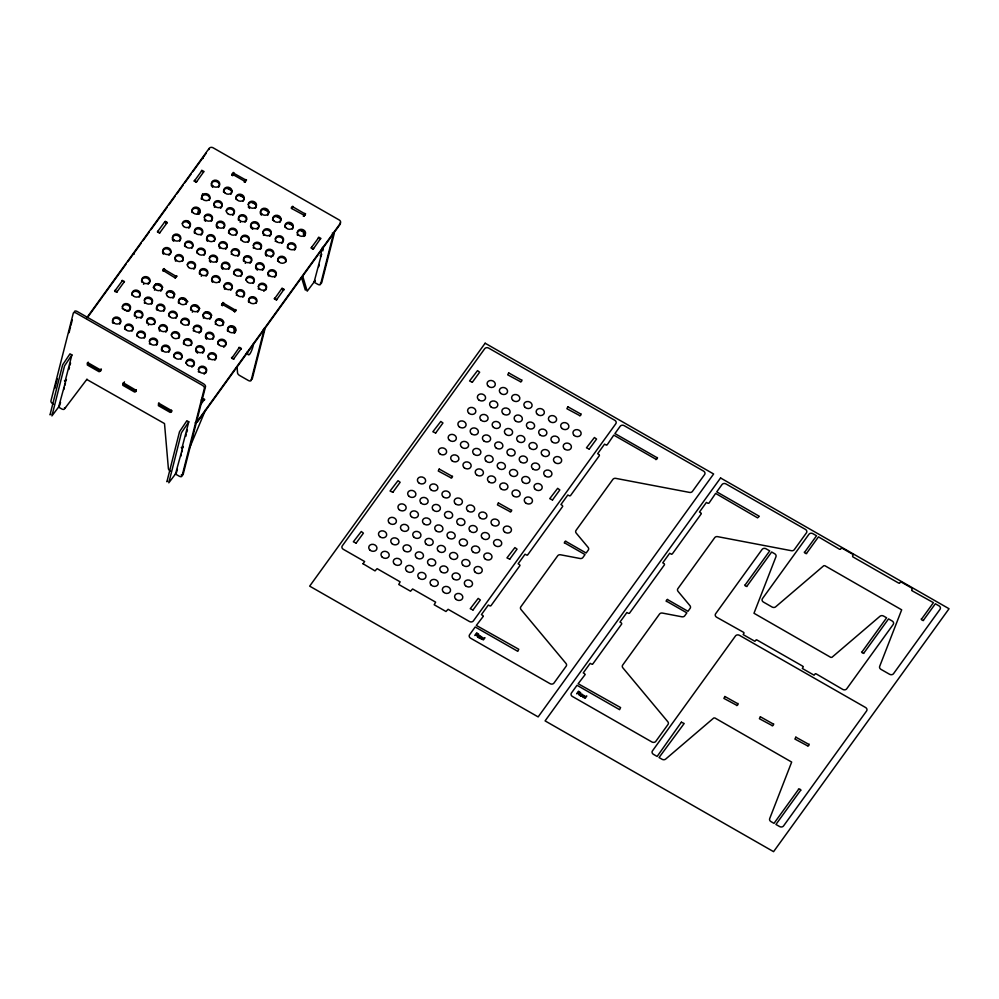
<?xml version="1.0" encoding="UTF-8"?>
<svg xmlns="http://www.w3.org/2000/svg" width="999" height="999" viewBox="0 0 999 999"><rect width="100%" height="100%" fill="white"/><g stroke="black" fill="none" stroke-linecap="round" stroke-linejoin="round"><path stroke-width="1.5" d="M582.33 695.092L580.931 694.642L582.317 694.942M303.271 216.159C302.572 216.383 307.567 213.536 304.695 213.424M245.991 180.107L233.466 173.102M305.17 213.973L292.732 206.756M122.19 280.956L115.172 290.509C114.111 292.457 114.972 288.561 114.935 291.571L115.772 290.422M124.088 282.043L116.771 292.158M201.698 170.891L194.38 181.006M203.596 171.978L196.229 182.317L196.666 181.431M240.984 348.901L233.966 358.504C234.016 360.077 229.995 357.555 232.13 357.305M281.868 288.624L281.955 289.111M318.581 237.799L311.576 247.352C310.339 248.089 314.048 250.162 313.549 248.339M320.429 238.823L313.112 249.226M54.858 388.374L57.318 378.683M69.043 332.729L70.504 326.985M70.867 325.549L72.278 320.005M66.021 379.945L58.591 407.155L61.626 408.878A2.922 1.511 35.8 0 0 64.373 409.066L87 379.17M50.812 414.173L50.025 414.822L62.625 364.847L69.992 353.833L71.891 354.92L65.085 381.381L66.434 379.508M59.977 404.533L60.527 402.385M63.811 389.498L64.361 387.35M64.91 385.202L65.447 383.054M68.906 369.468L69.455 367.32M70.005 365.172L70.554 363.024M158.029 231.156L157.405 231.88L164.96 221.641L164.548 222.278M159.515 233.142L166.771 223.252M164.71 221.903L165.422 221.266L165.884 223.301M166.084 223.414C165.509 220.954 168.731 222.752 166.633 223.002M164.648 269.168C164.061 267.12 161.401 271.228 163.399 270.629L175.362 278.022L174.937 277.26M164.036 269.193L176.461 276.561M197.465 214.211L198.838 208.841M201.298 199.176L202.66 193.806M171.291 411.476L170.167 412.4L158.404 405.669L158.566 403.109L170.904 410.214C172.665 410.052 171.541 413.261 170.592 411.413M231.706 175.275L233.217 172.427L234.103 173.014M232.68 175.749C234.041 174.912 230.644 174.163 232.767 173.801M245.042 182.33L246.516 179.957L245.517 179.558M53.484 404.22L53.022 403.958A2.922 1.511 35.8 0 1 50.924 400.986L73.289 313.199A2.922 1.511 35.8 0 1 76.186 313.087L202.285 385.264A2.922 1.511 35.8 0 1 204.395 388.236L182.018 476.024A2.922 1.511 35.8 0 1 179.121 476.136L175.487 474.05L182.904 446.84M167.695 481.081L166.908 481.73L179.508 431.755L186.875 420.729L188.774 421.815L181.893 448.314L183.317 446.403M176.86 471.441L177.41 469.293M180.694 456.406L181.244 454.258M181.793 452.11L182.342 449.962M185.789 436.376L186.338 434.228M186.888 432.08L187.437 429.932M222.015 305.207L222.502 304.47L234.266 311.201C234.665 313.099 237.45 309.141 235.24 309.578M221.516 305.17L222.927 302.447L223.826 303.047M222.402 305.781C223.776 304.932 220.342 304.195 222.49 303.821M223.202 303.059L235.677 310.277M202.984 400.099L202.31 398.052M203.471 400.374C202.884 397.914 206.106 399.737 204.021 399.975M231.855 358.142L239.061 347.777M253.446 343.644C253.896 345.479 248.451 361.426 247.277 351.823M291.558 208.441L303.721 215.035L303.821 216.109M274.538 298.813L281.843 288.536M276.835 299.163L276.448 299.987L283.778 289.66M281.606 288.811L282.242 288.099L282.779 290.197M282.967 290.309C282.367 287.887 285.639 289.635 283.529 289.91M304.245 216.296L304.458 214.835M304.583 215.359L304.907 214.198M332.342 233.067A2.922 1.511 35.8 0 1 333.142 235.015L320.617 284.153A2.922 1.511 35.8 0 1 317.719 284.278L314.073 282.193L321.166 255.444M322.989 247.14C319.855 249.101 322.202 258.716 320.167 255.744M318.756 266.683L319.293 264.535M322.752 250.949L323.301 248.801M64.485 380.594L64.997 381.418M580.182 693.031L578.746 691.72L578.134 692.569L579.545 693.306M189.573 447.964L205.607 409.727M482.979 639.772L483.828 637.999L484.977 637.724L483.541 639.722M584.815 698.064L585.664 696.278L586.813 696.016L585.377 698.014M478.334 634.777L476.91 633.428L476.298 634.29L477.709 635.027M86.289 318.444L209.141 148.389A2.922 2.448 14.3 0 1 213.099 147.79L339.198 219.967A2.922 2.448 14.3 0 1 340.234 223.426L197.802 420.591A2.922 2.448 14.3 0 1 196.041 421.603M87.775 317.158L102.023 297.44M102.909 296.204L126.049 264.161M127.835 261.701L141.184 243.219M142.969 240.747L149.201 232.118M150.974 229.658L167.008 207.48M168.781 205.007L175.012 196.391M176.798 193.918L183.029 185.29M184.803 182.829L191.034 174.201M192.819 171.741L206.169 153.259M71.891 354.92L64.523 365.934L51.923 415.909L59.703 405.606M88.287 362.25L87.625 363.811L99.388 370.554L100.961 369.143M87.8 363.698L87.325 364.985L99.163 371.765L101.399 369.268M124.45 381.868L123.202 384.178L134.965 390.909L136.276 389.722M123.302 384.016L122.827 385.302L134.59 392.045L135.789 391.158M159.103 403.159L158.704 404.495L170.467 411.226L171.591 410.302M303.908 216.109L305.02 214.573M201.261 400.025L202.198 398.763M200.674 404.595L204.233 399.687M188.774 421.815L181.406 432.842L168.806 482.817L175.949 473.389M321.341 255.22L321.74 254.208M315.284 280.494L307.217 291.159L302.772 276.398M175.487 474.05L176.598 472.515M314.073 282.193L315.185 280.644M153.159 287.462L155.969 283.766M189.298 222.465L188.436 223.177L187.762 221.004M306.193 289.36L305.319 290.072L301.511 277.41M86.826 379.483L164.51 423.576L168.394 468.606A2.922 1.511 35.8 0 0 170.529 471.216M482.442 639.335C480.944 639.397 479.895 638.074 482.23 638.811A3.459 2.897 14.3 0 0 481.88 638.411A7.093 5.944 14.3 0 1 481.518 638.061L481.955 637.037L482.729 638.111M584.34 697.577C582.18 697.464 582.205 696.59 584.028 697.002A3.459 2.897 14.3 0 0 583.716 696.69A7.093 5.944 14.3 0 1 583.354 696.34L583.791 695.316L584.565 696.39M244.305 182.28L244.618 181.219L232.705 174.413L232.417 175.349M203.346 172.178L203.971 171.466L201.723 170.255L201.423 171.079M194.743 180.332L194.068 180.994L196.279 182.255M292.158 208.441C289.885 208.953 292.757 204.807 293.281 206.893M320.242 239.086L320.916 238.424L318.706 237.163L318.319 237.987M311.626 247.24L311.176 248.052M163.524 270.729L162.837 270.766M123.839 282.242L124.463 281.531L122.215 280.319L121.915 281.144M176.061 275.712L177.06 276.111L175.349 277.934M274.912 298.064L274.238 298.713L276.448 299.987M240.734 349.151C243.157 348.901 238.049 346.041 238.811 348.052M599.238 454.732L597.639 453.721L604.557 444.155L606.218 445.054M599.462 455.507L570.392 495.754M562.512 505.556L560.926 504.545L567.844 494.98L569.505 495.879M562.749 506.331L527.597 554.994M701.061 513.011L699.475 512.012L706.38 502.447L708.054 503.346M701.298 513.786L672.227 554.033M519.73 564.797L518.131 563.786L525.049 554.22L526.71 555.119M519.955 565.571L490.884 605.819M664.347 563.836L662.762 562.837L669.667 553.271L671.328 554.17M664.585 564.61L629.432 613.274M852.484 556.018L853.371 554.632L841.558 547.889L840.559 549.188M852.721 556.793L898.85 583.191M483.017 615.621L481.418 614.61L488.336 605.044L489.997 605.943M483.241 616.395L476.323 625.424L518.756 649.275L517.807 651.336L475.187 626.985L469.58 634.752A2.922 2.448 14.3 0 0 470.616 638.199L550.024 683.653A2.922 2.448 14.3 0 0 553.983 683.054L566.171 666.196A2.922 2.448 14.3 0 0 565.983 663.436L521.028 609.552A2.922 2.448 14.3 0 1 520.841 606.793L557.692 555.781A2.922 2.448 14.3 0 1 560.589 554.795L580.019 558.491A2.922 2.448 14.3 0 0 582.917 557.504L585.027 554.57L565.234 543.244C562.986 544.043 565.596 539.472 566.358 541.683L586.163 553.021L588.274 550.087A2.922 2.448 14.3 0 0 588.086 547.34L576.236 533.129A2.922 2.448 14.3 0 1 576.048 530.369L612.899 479.358A2.922 2.448 14.3 0 1 615.784 478.371L689.522 492.407A2.922 2.448 14.3 0 0 692.419 491.421L704.607 474.55A2.922 2.448 14.3 0 0 703.571 471.103L624.163 425.649A2.922 2.448 14.3 0 0 620.204 426.248L614.922 433.566L656.568 457.405C659.115 457.018 655.631 461.163 655.444 458.966L613.786 435.127L607.105 444.93M621.553 623.076L619.967 622.077L626.885 612.512L628.546 613.411M621.79 623.851L592.719 664.098M911.662 589.885L912.537 588.511L900.736 581.755L899.737 583.054M911.887 590.659L933.428 602.659L921.827 618.718C919.442 618.781 924.212 622.002 923.75 619.817L935.351 603.771L938.998 605.856A2.922 2.448 14.3 0 1 940.034 609.303L893.531 673.676A2.922 2.448 14.3 0 1 889.572 674.275L880.968 669.355A2.922 2.448 14.3 0 1 879.682 666.358L901.672 609.827L824.849 565.696L823.763 565.721L775.661 606.818A2.922 2.448 14.3 0 1 772.065 607.017L763.473 602.097A2.922 2.448 14.3 0 1 762.437 598.638L808.94 534.265A2.922 2.448 14.3 0 1 812.899 533.678L816.545 535.764L804.944 551.81C802.559 551.985 807.429 555.044 806.867 552.922L818.468 536.863L839.672 549.325M743.756 632.429L716.658 617.232A2.922 2.448 14.3 0 1 715.621 613.773L762.125 549.4A2.922 2.448 14.3 0 1 766.083 548.813L769.73 550.899L745.329 584.665C742.894 584.702 747.789 587.936 747.252 585.764L771.653 551.997L774.675 553.733A2.922 2.448 14.3 0 1 775.961 556.718L753.983 613.261L830.793 657.379L831.942 657.317L879.994 616.258A2.922 2.448 14.3 0 1 883.578 616.071L886.613 617.794L862.224 651.573C859.814 651.673 864.684 654.82 864.147 652.672L888.536 618.905L892.182 620.991A2.922 2.448 14.3 0 1 893.218 624.437L846.715 688.811A2.922 2.448 14.3 0 1 842.756 689.41L815.983 673.763M743.993 633.204L743.144 634.602L754.907 641.321L755.918 640.022M584.84 673.9L583.254 672.901L590.159 663.336L591.833 664.235M585.077 674.675L578.146 683.716L620.579 707.567L619.605 709.677L577.022 685.277L571.416 693.031A2.922 2.448 14.3 0 0 572.452 696.49L651.86 741.945A2.922 2.448 14.3 0 0 655.819 741.345L668.006 724.475A2.922 2.448 14.3 0 0 667.807 721.728L622.864 667.832A2.922 2.448 14.3 0 1 622.677 665.084L659.527 614.06A2.922 2.448 14.3 0 1 662.412 613.074L681.855 616.783A2.922 2.448 14.3 0 0 684.752 615.784L686.862 612.862L667.057 601.523C664.81 602.247 667.457 597.789 668.194 599.962L687.986 611.301L690.109 608.379A2.922 2.448 14.3 0 0 689.922 605.619L678.071 591.408A2.922 2.448 14.3 0 1 677.871 588.661L714.735 537.637A2.922 2.448 14.3 0 1 717.619 536.65L791.358 550.699A2.922 2.448 14.3 0 0 794.255 549.712L806.443 532.842A2.922 2.448 14.3 0 0 805.406 529.383L725.998 483.941A2.922 2.448 14.3 0 0 722.04 484.527L716.745 491.845L759.302 516.283L757.579 517.857L715.621 493.406L708.94 503.209M802.934 666.296L756.805 639.897M803.171 667.07L802.322 668.468L814.085 675.199L815.084 673.9M114.96 291.246L116.771 292.32L117.158 291.496M233.741 359.228L234.053 358.404M88.174 364.235C86.526 364.573 87.462 361.201 88.486 363.049L99.9 369.58C101.661 369.393 100.524 372.627 99.588 370.766M158.729 404.208L159.178 404.87M182.055 448.276L181.269 447.44M123.302 384.565L123.202 382.729L135.402 389.897C137.125 389.685 136.051 392.794 135.127 391.133M157.667 231.993L159.565 233.079L159.952 232.255M246.416 354.121L246.204 353.509M234.615 311.825L234.116 311.139M477.397 635.289L478.858 634.427L476.698 632.904L474.837 635.489L476.573 634.865M579.17 693.543L580.706 692.769L578.533 691.196L576.66 693.781L578.409 693.156M227.497 188.349L232.268 191.084M239.435 195.192L244.218 197.927M251.386 202.023L254.97 204.083M264.523 209.553L269.305 212.287M276.461 216.383L281.243 219.118M288.411 223.227L293.194 225.961M300.362 230.057L303.359 232.055L303.758 236.426M165.609 221.79L166.383 222.24M282.492 288.699L283.266 289.136M158.029 284.515L162.812 287.25M169.98 291.346L174.75 294.081M181.918 298.189L187.899 301.598M195.067 305.706L199.837 308.441M205.806 311.863L211.788 315.272M218.956 319.38L223.726 322.115M230.894 326.211L233.903 328.209L234.303 332.58M122.165 308.254L127.535 311.326M202.984 398.763L203.771 399.2M202.21 399.275L204.108 400.362M480.606 637.587C477.522 635.239 478.783 638.224 480.382 637.874M582.442 695.878C579.42 693.406 580.544 696.515 582.217 696.153A1.361 1.136 14.3 0 1 580.182 695.379A1.361 1.136 14.3 0 1 581.693 694.093A1.361 1.136 14.3 0 1 582.654 695.878M583.803 696.191L584.427 696.815M481.93 637.874L482.592 638.536M245.279 180.956L245.067 181.806L244.393 181.106M578.883 693.905L579.47 695.379L579.432 694.367A1.948 1.623 14.3 0 0 579.333 693.818M477.047 635.626L477.647 637.1L477.597 636.076A1.948 1.623 14.3 0 0 477.497 635.539M237.088 367.332L237.537 372.889A2.922 1.511 35.8 0 0 239.66 375.512L248.264 380.432A2.922 1.511 35.8 0 0 251.161 380.307L263.686 331.168A2.922 1.511 35.8 0 0 263.224 329.658M480.432 637.936A1.361 1.136 14.3 0 1 478.346 637.1A1.361 1.136 14.3 0 1 479.857 635.801A1.361 1.136 14.3 0 1 480.831 637.599M133.804 254.333A2.922 1.511 35.8 0 1 134.316 253.983M251.261 379.445A2.922 1.511 35.8 0 0 252.272 378.771L264.797 329.633A2.922 1.511 35.8 0 0 264.335 328.122M74.401 311.663A2.922 1.511 35.8 0 1 77.298 311.551L203.396 383.728A2.922 1.511 35.8 0 1 205.507 386.7L183.129 474.488A2.922 1.511 35.8 0 1 181.181 475.012M65.484 407.53A2.922 1.511 35.8 0 1 64.386 407.904M203.159 158.441A2.922 1.511 35.8 0 1 203.272 158.179M320.267 283.266A2.922 1.511 35.8 0 0 321.728 282.617L334.253 233.479A2.922 1.511 35.8 0 0 334.066 232.392M195.155 422.814A2.922 2.448 14.3 0 0 197.515 421.765L339.935 224.6A2.922 2.448 14.3 0 0 340.247 222.74M208.841 149.563A2.922 2.448 14.3 0 1 209.153 149.213M174.825 259.178A4.146 3.472 14.3 0 1 179.795 255.881A4.146 3.472 14.3 0 1 182.542 261.176M175.724 261.214A4.146 3.472 14.3 0 1 175.262 260.577M162.825 253.222A4.146 3.472 14.3 0 1 166.908 248.751A4.146 3.472 14.3 0 1 170.28 254.146M169.243 255.132A4.146 3.472 14.3 0 1 168.906 255.332M163.461 254.196A4.146 3.472 14.3 0 1 163.212 253.896M187.275 264.91A4.146 3.472 14.3 0 1 192.795 263.162A4.146 3.472 14.3 0 1 194.805 268.194M194.355 268.719A4.146 3.472 14.3 0 1 193.769 269.181M207.23 274.925A4.146 3.472 14.3 0 1 207.068 275.212M206.343 275.986A4.146 3.472 14.3 0 1 206.031 276.199M201.498 276.224A4.146 3.472 14.3 0 1 201.161 276.036M199.613 274.275A4.146 3.472 14.3 0 1 203.147 269.767A4.146 3.472 14.3 0 1 207.455 274.35M248.676 302.36A4.146 3.472 14.3 0 1 252.759 297.877A4.146 3.472 14.3 0 1 256.119 303.284M172.315 237.999A4.146 3.472 14.3 0 1 178.022 235.652A4.146 3.472 14.3 0 1 179.57 241.209M173.789 241.271A4.146 3.472 14.3 0 1 173.202 240.722M172.952 240.409A4.146 3.472 14.3 0 1 172.34 239.036M211.888 281.293A4.146 3.472 14.3 0 1 215.971 276.823A4.146 3.472 14.3 0 1 219.33 282.23M212.525 282.28A4.146 3.472 14.3 0 1 212.275 281.968M244.243 295.404A4.146 3.472 14.3 0 1 243.856 296.266M243.132 297.04A4.146 3.472 14.3 0 1 242.819 297.252M236.413 295.329A4.146 3.472 14.3 0 1 236.276 294.98M236.226 293.281A4.146 3.472 14.3 0 1 240.959 290.946A4.146 3.472 14.3 0 1 244.318 295.092M184.69 246.403A4.146 3.472 14.3 0 1 188.749 242.27A4.146 3.472 14.3 0 1 192.57 247.128M192.27 247.69A4.146 3.472 14.3 0 1 191.833 248.227M196.865 253.072A4.146 3.472 14.3 0 1 201.211 249.313A4.146 3.472 14.3 0 1 204.832 254.146M204.333 254.982A4.146 3.472 14.3 0 1 204.096 255.245M284.865 227.248A4.146 3.472 14.3 0 1 289.785 223.601A4.146 3.472 14.3 0 1 292.332 229.158M297.165 232.917A4.146 3.472 14.3 0 1 302.797 230.881A4.146 3.472 14.3 0 1 304.595 236.176M297.527 235.314A4.146 3.472 14.3 0 1 297.215 234.615M153.809 288.149A4.146 3.472 14.3 0 1 158.804 284.952A4.146 3.472 14.3 0 1 161.588 290.172M161.388 290.447A4.146 3.472 14.3 0 1 160.664 291.121M154.62 290.172A4.146 3.472 14.3 0 1 154.408 289.872M186.276 303.908A4.146 3.472 14.3 0 1 186.114 304.208M178.584 303.259A4.146 3.472 14.3 0 1 182.093 298.838A4.146 3.472 14.3 0 1 186.501 303.246M202.872 316.221A4.146 3.472 14.3 0 1 207.854 313.037A4.146 3.472 14.3 0 1 210.639 318.244M210.227 318.781A4.146 3.472 14.3 0 1 209.728 319.205M203.684 318.244A4.146 3.472 14.3 0 1 203.272 317.632M215.285 322.19A4.146 3.472 14.3 0 1 220.729 320.254A4.146 3.472 14.3 0 1 222.902 325.262M215.372 324.313A4.146 3.472 14.3 0 1 215.247 323.963M190.846 310.277A4.146 3.472 14.3 0 1 192.832 306.119A4.146 3.472 14.3 0 1 198.089 307.63A4.146 3.472 14.3 0 1 197.465 312.175M192.507 312.175A4.146 3.472 14.3 0 1 192.195 311.963M166.358 293.781A4.146 3.472 14.3 0 1 171.865 292.257A4.146 3.472 14.3 0 1 173.851 297.19M173.439 297.714A4.146 3.472 14.3 0 1 172.927 298.139M141.796 282.205A4.146 3.472 14.3 0 1 145.916 277.822A4.146 3.472 14.3 0 1 149.326 283.154M148.401 284.103A4.146 3.472 14.3 0 1 148.114 284.29M143.794 284.29A4.146 3.472 14.3 0 1 143.456 284.091M227.635 331.343A4.146 3.472 14.3 0 1 229.633 327.173A4.146 3.472 14.3 0 1 234.89 328.696A4.146 3.472 14.3 0 1 234.253 333.241M131.93 295.329A4.146 3.472 14.3 0 1 136.189 291.296A4.146 3.472 14.3 0 1 139.748 296.328M139.385 296.903A4.146 3.472 14.3 0 1 139.173 297.153M216.733 227.173A4.146 3.472 14.3 0 1 218.032 222.789A4.146 3.472 14.3 0 1 223.401 223.676A4.146 3.472 14.3 0 1 223.564 228.296M217.782 228.359A4.146 3.472 14.3 0 1 217.195 227.809M191.895 212.437A4.146 3.472 14.3 0 1 195.954 208.304A4.146 3.472 14.3 0 1 199.775 213.149M199.276 213.998A4.146 3.472 14.3 0 1 199.038 214.248M283.192 241.496A4.146 3.472 14.3 0 1 282.792 242.357M282.355 242.894A4.146 3.472 14.3 0 1 281.768 243.344M275.349 241.433A4.146 3.472 14.3 0 1 275.212 241.071M275.274 239.086A4.146 3.472 14.3 0 1 280.07 237.075A4.146 3.472 14.3 0 1 283.254 241.184M277.66 261.214A4.146 3.472 14.3 0 1 282.005 257.455A4.146 3.472 14.3 0 1 285.614 262.287M201.773 199.313A4.146 3.472 14.3 0 1 205.844 194.842A4.146 3.472 14.3 0 1 209.216 200.25M235.801 199.163A4.146 3.472 14.3 0 1 240.16 195.404A4.146 3.472 14.3 0 1 243.768 200.237M243.269 201.086A4.146 3.472 14.3 0 1 243.032 201.336M223.539 192.145A4.146 3.472 14.3 0 1 227.897 188.386A4.146 3.472 14.3 0 1 231.506 193.219M231.219 193.794A4.146 3.472 14.3 0 1 230.769 194.318M248.214 204.545A4.146 3.472 14.3 0 1 254.096 202.972A4.146 3.472 14.3 0 1 255.294 208.354M249.513 208.416A4.146 3.472 14.3 0 1 249.213 208.167M248.464 207.243A4.146 3.472 14.3 0 1 248.289 206.893M260.727 214.261A4.146 3.472 14.3 0 1 262.038 209.877A4.146 3.472 14.3 0 1 267.407 210.764A4.146 3.472 14.3 0 1 267.557 215.384M261.476 215.185A4.146 3.472 14.3 0 1 261.189 214.897M250.824 227.385A4.146 3.472 14.3 0 1 252.772 223.139A4.146 3.472 14.3 0 1 258.092 224.738A4.146 3.472 14.3 0 1 257.243 229.308M252.71 229.345A4.146 3.472 14.3 0 1 252.372 229.146M251.461 228.371A4.146 3.472 14.3 0 1 251.211 228.059M287.487 248.102A4.146 3.472 14.3 0 1 289.698 244.156A4.146 3.472 14.3 0 1 294.805 245.692A4.146 3.472 14.3 0 1 294.343 250.15M267.869 274.338A4.146 3.472 14.3 0 1 272.852 271.041A4.146 3.472 14.3 0 1 275.587 276.336M275.15 276.86A4.146 3.472 14.3 0 1 274.563 277.322M268.531 276.074A4.146 3.472 14.3 0 1 268.144 275.399M204.345 217.17A4.146 3.472 14.3 0 1 210.252 215.971A4.146 3.472 14.3 0 1 211.301 221.278M205.519 221.328A4.146 3.472 14.3 0 1 205.207 221.079M204.47 220.155A4.146 3.472 14.3 0 1 204.296 219.805M243.619 261.363A4.146 3.472 14.3 0 1 247.702 256.893A4.146 3.472 14.3 0 1 251.061 262.3M250.337 263.062A4.146 3.472 14.3 0 1 250.037 263.286M245.492 263.311A4.146 3.472 14.3 0 1 245.155 263.112M255.881 268.381A4.146 3.472 14.3 0 1 257.829 264.136A4.146 3.472 14.3 0 1 263.149 265.722A4.146 3.472 14.3 0 1 262.3 270.304M257.43 270.142A4.146 3.472 14.3 0 1 257.105 269.905M256.518 269.368A4.146 3.472 14.3 0 1 256.268 269.056M240.859 240.16A4.146 3.472 14.3 0 1 245.979 236.563A4.146 3.472 14.3 0 1 248.089 242.332M253.271 245.542A4.146 3.472 14.3 0 1 259.153 243.956A4.146 3.472 14.3 0 1 260.352 249.35M253.521 248.227A4.146 3.472 14.3 0 1 253.222 247.54M265.784 255.245A4.146 3.472 14.3 0 1 267.095 250.874A4.146 3.472 14.3 0 1 272.465 251.748A4.146 3.472 14.3 0 1 272.615 256.368M271.316 257.168A4.146 3.472 14.3 0 1 270.929 257.292M266.533 256.169A4.146 3.472 14.3 0 1 266.246 255.881M228.596 233.142A4.146 3.472 14.3 0 1 232.954 229.383A4.146 3.472 14.3 0 1 236.563 234.216M236.276 234.777A4.146 3.472 14.3 0 1 235.826 235.314M142.407 316.496A4.146 3.472 14.3 0 1 142.12 317.12M141.458 317.869A4.146 3.472 14.3 0 1 140.896 318.256M136.588 318.256A4.146 3.472 14.3 0 1 136.251 318.069M134.59 316.171A4.146 3.472 14.3 0 1 134.378 315.459M134.353 314.735A4.146 3.472 14.3 0 1 138.936 311.825A4.146 3.472 14.3 0 1 142.495 316.159M171.279 335.102A4.146 3.472 14.3 0 1 176.736 333.167A4.146 3.472 14.3 0 1 178.908 338.186M164.273 310.364A4.146 3.472 14.3 0 1 163.699 311.188M156.743 310.052A4.146 3.472 14.3 0 1 160.09 305.294A4.146 3.472 14.3 0 1 164.41 310.04M176.373 317.682A4.146 3.472 14.3 0 1 175.961 318.219M168.644 316.021A4.146 3.472 14.3 0 1 172.977 312.35A4.146 3.472 14.3 0 1 176.673 317.058M194.318 231.543A4.146 3.472 14.3 0 1 199.65 229.046A4.146 3.472 14.3 0 1 202.01 234.216M201.286 234.99A4.146 3.472 14.3 0 1 200.974 235.202M194.555 233.279A4.146 3.472 14.3 0 1 194.293 232.23M182.342 223.626A4.146 3.472 14.3 0 1 187.899 222.24A4.146 3.472 14.3 0 1 189.748 227.198M189.298 227.735A4.146 3.472 14.3 0 1 188.711 228.184M246.303 220.742A4.146 3.472 14.3 0 1 246.004 221.303M245.279 222.078A4.146 3.472 14.3 0 1 244.98 222.29M240.434 222.327A4.146 3.472 14.3 0 1 240.097 222.128M238.561 220.367A4.146 3.472 14.3 0 1 241.895 215.859A4.146 3.472 14.3 0 1 246.466 220.117M213.761 205.27A4.146 3.472 14.3 0 1 218.731 201.973A4.146 3.472 14.3 0 1 221.478 207.268M221.278 207.542A4.146 3.472 14.3 0 1 220.442 208.254M214.673 207.317A4.146 3.472 14.3 0 1 214.211 206.681M272.602 220.23A4.146 3.472 14.3 0 1 276.948 216.471A4.146 3.472 14.3 0 1 280.557 221.303M280.269 221.865A4.146 3.472 14.3 0 1 279.82 222.402M226.211 211.001A4.146 3.472 14.3 0 1 231.731 209.253A4.146 3.472 14.3 0 1 233.741 214.285M233.304 214.81A4.146 3.472 14.3 0 1 232.705 215.272M262.812 233.354A4.146 3.472 14.3 0 1 267.794 230.057A4.146 3.472 14.3 0 1 270.529 235.339M270.329 235.614A4.146 3.472 14.3 0 1 269.505 236.326M263.724 235.389A4.146 3.472 14.3 0 1 263.261 234.753M211.251 184.103A4.146 3.472 14.3 0 1 216.958 181.743A4.146 3.472 14.3 0 1 218.506 187.3M212.725 187.362A4.146 3.472 14.3 0 1 212.412 187.1M211.676 186.176A4.146 3.472 14.3 0 1 211.276 185.127M209.278 258.454A4.146 3.472 14.3 0 1 215.147 256.868A4.146 3.472 14.3 0 1 216.358 262.262M210.577 262.325A4.146 3.472 14.3 0 1 210.265 262.063M209.528 261.139A4.146 3.472 14.3 0 1 209.353 260.801M221.79 268.157A4.146 3.472 14.3 0 1 223.089 263.786A4.146 3.472 14.3 0 1 228.459 264.66A4.146 3.472 14.3 0 1 228.621 269.28M222.839 269.343A4.146 3.472 14.3 0 1 222.253 268.806M233.654 274.126A4.146 3.472 14.3 0 1 238.012 270.367A4.146 3.472 14.3 0 1 241.621 275.2M241.333 275.774A4.146 3.472 14.3 0 1 240.884 276.298M258.229 286.825A4.146 3.472 14.3 0 1 263.861 284.777A4.146 3.472 14.3 0 1 265.659 290.085M264.111 291.146A4.146 3.472 14.3 0 1 263.724 291.258M258.579 289.223A4.146 3.472 14.3 0 1 258.279 288.524M245.904 280.12A4.146 3.472 14.3 0 1 251.611 277.772A4.146 3.472 14.3 0 1 253.147 283.329M218.818 246.266A4.146 3.472 14.3 0 1 223.788 242.969A4.146 3.472 14.3 0 1 226.536 248.252M226.336 248.526A4.146 3.472 14.3 0 1 225.499 249.238M219.73 248.301A4.146 3.472 14.3 0 1 219.268 247.665M206.83 240.309A4.146 3.472 14.3 0 1 210.901 235.826A4.146 3.472 14.3 0 1 214.273 241.234M207.467 241.283A4.146 3.472 14.3 0 1 207.218 240.971M231.268 251.998A4.146 3.472 14.3 0 1 236.788 250.237A4.146 3.472 14.3 0 1 238.798 255.282M238.361 255.806A4.146 3.472 14.3 0 1 237.762 256.268M231.356 254.345A4.146 3.472 14.3 0 1 231.219 253.996M183.641 344.255A4.146 3.472 14.3 0 1 187.762 339.872A4.146 3.472 14.3 0 1 191.171 345.204M207.929 357.217A4.146 3.472 14.3 0 1 212.912 354.021A4.146 3.472 14.3 0 1 215.697 359.24M215.285 359.765A4.146 3.472 14.3 0 1 214.785 360.189M208.741 359.24A4.146 3.472 14.3 0 1 208.329 358.629M124.725 329.295A4.146 3.472 14.3 0 1 128.983 325.262A4.146 3.472 14.3 0 1 132.542 330.294M132.38 330.594A4.146 3.472 14.3 0 1 131.968 331.131M149.413 341.233A4.146 3.472 14.3 0 1 155.27 339.885A4.146 3.472 14.3 0 1 156.493 345.167M149.538 344.031A4.146 3.472 14.3 0 1 149.375 343.693M136.988 336.313A4.146 3.472 14.3 0 1 141.246 332.28A4.146 3.472 14.3 0 1 144.805 337.312M144.443 337.899A4.146 3.472 14.3 0 1 144.231 338.149M198.339 369.63A4.146 3.472 14.3 0 1 204.146 367.857A4.146 3.472 14.3 0 1 205.544 373.239M204.42 374.013A4.146 3.472 14.3 0 1 204.071 374.15M198.589 372.103A4.146 3.472 14.3 0 1 198.314 371.416M146.853 323.189A4.146 3.472 14.3 0 1 150.974 318.806A4.146 3.472 14.3 0 1 154.383 324.138M148.514 325.087A4.146 3.472 14.3 0 1 148.202 324.875M158.878 329.133A4.146 3.472 14.3 0 1 163.861 325.949A4.146 3.472 14.3 0 1 166.646 331.156M166.234 331.693A4.146 3.472 14.3 0 1 165.722 332.118M159.678 331.156A4.146 3.472 14.3 0 1 159.266 330.544M213.336 338.436A4.146 3.472 14.3 0 1 212.75 339.273M206.706 339.26A4.146 3.472 14.3 0 1 206.206 338.736M205.794 338.137A4.146 3.472 14.3 0 1 209.153 333.366A4.146 3.472 14.3 0 1 213.461 338.112M122.353 306.693A4.146 3.472 14.3 0 1 127.86 305.17A4.146 3.472 14.3 0 1 129.845 310.102M129.433 310.627A4.146 3.472 14.3 0 1 128.634 311.238M195.904 351.273A4.146 3.472 14.3 0 1 200.025 346.89A4.146 3.472 14.3 0 1 203.434 352.222M203.234 352.497A4.146 3.472 14.3 0 1 202.522 353.171M197.565 353.171A4.146 3.472 14.3 0 1 197.253 352.959M196.478 352.222A4.146 3.472 14.3 0 1 196.254 351.923M223.876 287.25A4.146 3.472 14.3 0 1 228.846 283.966A4.146 3.472 14.3 0 1 231.593 289.248M231.144 289.785A4.146 3.472 14.3 0 1 230.557 290.234M224.787 289.298A4.146 3.472 14.3 0 1 224.325 288.661M112.4 320.841A4.146 3.472 14.3 0 1 118.107 318.631A4.146 3.472 14.3 0 1 119.705 324.113M112.937 323.289A4.146 3.472 14.3 0 1 112.388 321.915M181.244 358.953A4.146 3.472 14.3 0 1 181.019 359.203M173.701 357.018A4.146 3.472 14.3 0 1 178.034 353.346A4.146 3.472 14.3 0 1 181.731 358.054M169.331 351.348A4.146 3.472 14.3 0 1 168.756 352.185M161.801 351.049A4.146 3.472 14.3 0 1 165.147 346.291A4.146 3.472 14.3 0 1 169.468 351.036M185.939 363.311A4.146 3.472 14.3 0 1 191.496 360.676A4.146 3.472 14.3 0 1 193.282 366.221M192.158 366.995A4.146 3.472 14.3 0 1 191.808 367.132M144.356 300.237A4.146 3.472 14.3 0 1 150.212 298.888A4.146 3.472 14.3 0 1 151.436 304.171M144.668 303.346A4.146 3.472 14.3 0 1 144.318 302.697M180.906 323.052A4.146 3.472 14.3 0 1 186.026 319.543A4.146 3.472 14.3 0 1 188.224 325.237M217.695 344.106A4.146 3.472 14.3 0 1 222.64 340.547A4.146 3.472 14.3 0 1 225.237 346.041M224.226 346.903A4.146 3.472 14.3 0 1 223.539 347.202M193.282 328.646A4.146 3.472 14.3 0 1 199.088 326.873A4.146 3.472 14.3 0 1 200.487 332.255M199.363 333.029A4.146 3.472 14.3 0 1 199.013 333.167M193.531 331.106A4.146 3.472 14.3 0 1 193.257 330.419M356.144 543.094L353.346 541.808L361.301 531.505L363.411 533.154L356.144 543.094M392.857 492.27L400.149 482.28L398.014 480.681L390.06 491.021L392.844 492.345M435.651 433.029L432.854 431.755L440.809 421.441L442.957 422.989L435.651 433.029M439.198 469.13L438.261 471.004L450.512 477.572C451.273 479.757 453.883 475.237 451.635 476.011L439.223 469.043M472.365 382.205L479.657 372.215L477.522 370.617L469.567 380.956L472.352 382.292M473.026 609.989L470.242 608.716L478.196 598.401L480.332 599.974L473.026 609.964M498.376 502.997L497.427 504.87L509.677 511.451C510.414 513.611 513.086 509.19 510.801 509.89L498.389 502.922M508.666 372.977L507.717 374.837L519.967 381.418C520.741 383.604 523.339 379.083 521.091 379.857L508.678 372.889M509.74 559.165L506.955 557.892L514.91 547.577L517.045 549.15L509.74 559.165M552.534 499.925L559.827 489.935L557.667 488.324L549.75 498.651L552.522 500.037M567.844 406.843L566.895 408.716L579.145 415.284C579.87 417.457 582.542 413.024 580.269 413.736L567.857 406.768M589.248 449.1L586.463 447.827L594.417 437.512L596.565 439.061L589.248 449.1M681.393 722.19L657.13 756.443L653.483 754.357A2.922 2.448 14.3 0 1 652.447 750.898L735.501 635.926A2.922 2.448 14.3 0 1 739.46 635.327L865.571 707.504A2.922 2.448 14.3 0 1 866.595 710.963L783.541 825.936A2.922 2.448 14.3 0 1 779.582 826.535L775.936 824.45L800.324 790.684C802.796 790.296 797.652 787.549 798.401 789.585L774.013 823.351L770.978 821.615A2.922 2.448 14.3 0 1 769.692 818.618L791.67 762.075L714.859 717.956L713.723 718.019L665.671 759.078A2.922 2.448 14.3 0 1 662.075 759.277L659.04 757.542L684.178 723.501L681.393 722.19M724.849 696.54L723.9 698.401L736.151 704.982C736.925 707.155 739.535 702.647 737.274 703.421L724.862 696.478M760.351 716.857L759.402 718.718L771.653 725.299C772.414 727.472 775.062 723.001 772.776 723.738L760.364 716.77M795.853 737.175L794.904 739.048L807.155 745.616C807.929 747.839 810.564 743.206 808.291 744.068L795.853 737.175M480.494 636.725L479.095 636.351L480.494 636.75M363.037 563.748L375.025 570.891L377.11 568.656L400.124 581.83L398.763 584.49L410.539 591.221L412.612 588.973L435.626 602.147L434.203 604.757L445.966 611.5L448.114 609.303L469.418 621.49A2.922 2.448 14.3 0 0 473.376 620.903L615.809 423.726A2.922 2.448 14.3 0 0 614.772 420.279L488.673 348.102A2.922 2.448 14.3 0 0 484.715 348.688L342.282 545.866A2.922 2.448 14.3 0 0 343.319 549.313L364.623 561.513L363.037 563.748M485.139 343.219L309.665 586.138L538.149 716.907L713.623 473.988L485.139 343.219M720.566 477.972L545.092 720.891L773.576 851.66L949.05 608.741L720.566 477.972M443.506 592.17A4.146 3.472 14.3 0 0 450.387 591.158A4.146 3.472 14.3 0 0 445.404 586.463A4.146 3.472 14.3 0 0 443.506 592.17M431.243 585.152A4.146 3.472 14.3 0 0 438.124 584.14A4.146 3.472 14.3 0 0 433.141 579.445A4.146 3.472 14.3 0 0 431.243 585.152M452.01 460.751A4.146 3.472 14.3 0 0 458.803 459.44A4.146 3.472 14.3 0 0 453.571 454.945A4.146 3.472 14.3 0 0 452.01 460.751M439.735 453.733A4.146 3.472 14.3 0 0 446.528 452.422A4.146 3.472 14.3 0 0 441.296 447.927A4.146 3.472 14.3 0 0 439.735 453.733M382.18 557.08A4.146 3.472 14.3 0 0 389.073 556.056A4.146 3.472 14.3 0 0 384.091 551.361A4.146 3.472 14.3 0 0 382.18 557.08M394.443 564.098A4.146 3.472 14.3 0 0 401.336 563.086A4.146 3.472 14.3 0 0 396.353 558.379A4.146 3.472 14.3 0 0 394.443 564.098M406.705 571.116A4.146 3.472 14.3 0 0 413.598 570.104A4.146 3.472 14.3 0 0 408.616 565.409A4.146 3.472 14.3 0 0 406.705 571.116M418.968 578.134A4.146 3.472 14.3 0 0 425.861 577.122A4.146 3.472 14.3 0 0 420.879 572.427A4.146 3.472 14.3 0 0 418.968 578.134M464.273 467.769A4.146 3.472 14.3 0 0 471.066 466.458A4.146 3.472 14.3 0 0 465.834 461.963A4.146 3.472 14.3 0 0 464.273 467.769M476.535 474.8A4.146 3.472 14.3 0 0 483.329 473.476A4.146 3.472 14.3 0 0 478.096 468.981A4.146 3.472 14.3 0 0 476.535 474.8M525.586 502.872A4.146 3.472 14.3 0 0 532.38 501.56A4.146 3.472 14.3 0 0 527.147 497.065A4.146 3.472 14.3 0 0 525.586 502.872M449.475 440.259A4.146 3.472 14.3 0 0 456.268 438.948A4.146 3.472 14.3 0 0 451.036 434.453A4.146 3.472 14.3 0 0 449.475 440.259M488.798 481.818A4.146 3.472 14.3 0 0 495.591 480.494A4.146 3.472 14.3 0 0 490.359 475.999A4.146 3.472 14.3 0 0 488.798 481.818M513.324 495.854A4.146 3.472 14.3 0 0 520.117 494.542A4.146 3.472 14.3 0 0 514.885 490.047A4.146 3.472 14.3 0 0 513.324 495.854M461.738 447.277A4.146 3.472 14.3 0 0 468.531 445.966A4.146 3.472 14.3 0 0 463.299 441.471A4.146 3.472 14.3 0 0 461.738 447.277M474.001 454.295A4.146 3.472 14.3 0 0 480.794 452.984A4.146 3.472 14.3 0 0 475.561 448.489A4.146 3.472 14.3 0 0 474.001 454.295M562 428.471A4.146 3.472 14.3 0 0 568.793 427.16A4.146 3.472 14.3 0 0 563.561 422.664A4.146 3.472 14.3 0 0 562 428.471M574.263 435.489A4.146 3.472 14.3 0 0 581.056 434.178A4.146 3.472 14.3 0 0 575.824 429.682A4.146 3.472 14.3 0 0 574.263 435.489M430.856 489.697A4.146 3.472 14.3 0 0 437.749 488.673A4.146 3.472 14.3 0 0 432.767 483.978A4.146 3.472 14.3 0 0 430.856 489.697M455.382 503.733A4.146 3.472 14.3 0 0 462.275 502.722A4.146 3.472 14.3 0 0 457.292 498.026A4.146 3.472 14.3 0 0 455.382 503.733M479.907 517.769A4.146 3.472 14.3 0 0 486.8 516.758A4.146 3.472 14.3 0 0 481.818 512.062A4.146 3.472 14.3 0 0 479.907 517.769M492.182 524.787A4.146 3.472 14.3 0 0 499.063 523.776A4.146 3.472 14.3 0 0 494.08 519.08A4.146 3.472 14.3 0 0 492.182 524.787M467.644 510.751A4.146 3.472 14.3 0 0 474.537 509.74A4.146 3.472 14.3 0 0 469.555 505.044A4.146 3.472 14.3 0 0 467.644 510.751M443.119 496.715A4.146 3.472 14.3 0 0 450.012 495.704A4.146 3.472 14.3 0 0 445.03 490.996A4.146 3.472 14.3 0 0 443.119 496.715M418.593 482.679A4.146 3.472 14.3 0 0 425.487 481.655A4.146 3.472 14.3 0 0 420.504 476.96A4.146 3.472 14.3 0 0 418.593 482.679M504.445 531.805A4.146 3.472 14.3 0 0 511.326 530.794A4.146 3.472 14.3 0 0 506.343 526.098A4.146 3.472 14.3 0 0 504.445 531.805M408.853 496.153A4.146 3.472 14.3 0 0 415.746 495.142A4.146 3.472 14.3 0 0 410.764 490.434A4.146 3.472 14.3 0 0 408.853 496.153M493.469 427.347A4.146 3.472 14.3 0 0 500.262 426.036A4.146 3.472 14.3 0 0 495.029 421.541A4.146 3.472 14.3 0 0 493.469 427.347M468.943 413.311A4.146 3.472 14.3 0 0 475.736 411.988A4.146 3.472 14.3 0 0 470.504 407.492A4.146 3.472 14.3 0 0 468.943 413.311M552.26 441.945A4.146 3.472 14.3 0 0 559.053 440.634A4.146 3.472 14.3 0 0 553.821 436.138A4.146 3.472 14.3 0 0 552.26 441.945M554.795 462.45A4.146 3.472 14.3 0 0 561.588 461.126A4.146 3.472 14.3 0 0 556.356 456.63A4.146 3.472 14.3 0 0 554.795 462.45M478.683 399.825A4.146 3.472 14.3 0 0 485.477 398.514A4.146 3.472 14.3 0 0 480.244 394.018A4.146 3.472 14.3 0 0 478.683 399.825M512.949 400.399A4.146 3.472 14.3 0 0 519.742 399.076A4.146 3.472 14.3 0 0 514.51 394.58A4.146 3.472 14.3 0 0 512.949 400.399M500.674 393.369A4.146 3.472 14.3 0 0 507.467 392.058A4.146 3.472 14.3 0 0 502.235 387.562A4.146 3.472 14.3 0 0 500.674 393.369M525.212 407.417A4.146 3.472 14.3 0 0 532.005 406.094A4.146 3.472 14.3 0 0 526.773 401.598A4.146 3.472 14.3 0 0 525.212 407.417M537.474 414.435A4.146 3.472 14.3 0 0 544.268 413.111A4.146 3.472 14.3 0 0 539.035 408.616A4.146 3.472 14.3 0 0 537.474 414.435M527.734 427.909A4.146 3.472 14.3 0 0 534.527 426.598A4.146 3.472 14.3 0 0 529.295 422.102A4.146 3.472 14.3 0 0 527.734 427.909M564.522 448.963A4.146 3.472 14.3 0 0 571.316 447.652A4.146 3.472 14.3 0 0 566.083 443.156A4.146 3.472 14.3 0 0 564.522 448.963M545.054 475.924A4.146 3.472 14.3 0 0 551.848 474.6A4.146 3.472 14.3 0 0 546.615 470.104A4.146 3.472 14.3 0 0 545.054 475.924M481.206 420.329A4.146 3.472 14.3 0 0 487.999 419.018A4.146 3.472 14.3 0 0 482.767 414.51A4.146 3.472 14.3 0 0 481.206 420.329M520.529 461.875A4.146 3.472 14.3 0 0 527.322 460.564A4.146 3.472 14.3 0 0 522.09 456.068A4.146 3.472 14.3 0 0 520.529 461.875M532.792 468.906A4.146 3.472 14.3 0 0 539.585 467.582A4.146 3.472 14.3 0 0 534.353 463.086A4.146 3.472 14.3 0 0 532.792 468.906M518.006 441.383A4.146 3.472 14.3 0 0 524.8 440.072A4.146 3.472 14.3 0 0 519.567 435.576A4.146 3.472 14.3 0 0 518.006 441.383M530.269 448.401A4.146 3.472 14.3 0 0 537.062 447.09A4.146 3.472 14.3 0 0 531.83 442.594A4.146 3.472 14.3 0 0 530.269 448.401M542.532 455.419A4.146 3.472 14.3 0 0 549.325 454.108A4.146 3.472 14.3 0 0 544.093 449.612A4.146 3.472 14.3 0 0 542.532 455.419M505.731 434.365A4.146 3.472 14.3 0 0 512.524 433.054A4.146 3.472 14.3 0 0 507.292 428.559A4.146 3.472 14.3 0 0 505.731 434.365M411.388 516.645A4.146 3.472 14.3 0 0 418.281 515.634A4.146 3.472 14.3 0 0 413.299 510.939A4.146 3.472 14.3 0 0 411.388 516.645M448.176 537.699A4.146 3.472 14.3 0 0 455.069 536.688A4.146 3.472 14.3 0 0 450.087 531.992A4.146 3.472 14.3 0 0 448.176 537.699M433.391 510.189A4.146 3.472 14.3 0 0 440.272 509.178A4.146 3.472 14.3 0 0 435.289 504.483A4.146 3.472 14.3 0 0 433.391 510.189M445.654 517.207A4.146 3.472 14.3 0 0 452.535 516.196A4.146 3.472 14.3 0 0 447.552 511.5A4.146 3.472 14.3 0 0 445.654 517.207M404.183 550.624A4.146 3.472 14.3 0 0 411.076 549.6A4.146 3.472 14.3 0 0 406.094 544.905A4.146 3.472 14.3 0 0 404.183 550.624M453.234 578.696A4.146 3.472 14.3 0 0 460.127 577.684A4.146 3.472 14.3 0 0 455.144 572.989A4.146 3.472 14.3 0 0 453.234 578.696M391.92 543.593A4.146 3.472 14.3 0 0 398.813 542.582A4.146 3.472 14.3 0 0 393.818 537.887A4.146 3.472 14.3 0 0 391.92 543.593M379.657 536.575A4.146 3.472 14.3 0 0 386.538 535.564A4.146 3.472 14.3 0 0 381.556 530.869A4.146 3.472 14.3 0 0 379.657 536.575M471.478 433.803A4.146 3.472 14.3 0 0 478.271 432.492A4.146 3.472 14.3 0 0 473.039 427.997A4.146 3.472 14.3 0 0 471.478 433.803M459.215 426.785A4.146 3.472 14.3 0 0 466.009 425.474A4.146 3.472 14.3 0 0 460.776 420.979A4.146 3.472 14.3 0 0 459.215 426.785M465.497 585.714A4.146 3.472 14.3 0 0 472.39 584.702A4.146 3.472 14.3 0 0 467.407 580.007A4.146 3.472 14.3 0 0 465.497 585.714M369.917 550.062A4.146 3.472 14.3 0 0 376.81 549.038A4.146 3.472 14.3 0 0 371.828 544.343A4.146 3.472 14.3 0 0 369.917 550.062M515.472 420.891A4.146 3.472 14.3 0 0 522.265 419.58A4.146 3.472 14.3 0 0 517.032 415.084A4.146 3.472 14.3 0 0 515.472 420.891M490.946 406.855A4.146 3.472 14.3 0 0 497.739 405.532A4.146 3.472 14.3 0 0 492.507 401.036A4.146 3.472 14.3 0 0 490.946 406.855M549.737 421.453A4.146 3.472 14.3 0 0 556.53 420.142A4.146 3.472 14.3 0 0 551.298 415.646A4.146 3.472 14.3 0 0 549.737 421.453M503.209 413.873A4.146 3.472 14.3 0 0 510.002 412.55A4.146 3.472 14.3 0 0 504.77 408.054A4.146 3.472 14.3 0 0 503.209 413.873M539.997 434.927A4.146 3.472 14.3 0 0 546.79 433.616A4.146 3.472 14.3 0 0 541.558 429.12A4.146 3.472 14.3 0 0 539.997 434.927M488.411 386.351A4.146 3.472 14.3 0 0 495.204 385.04A4.146 3.472 14.3 0 0 489.972 380.544A4.146 3.472 14.3 0 0 488.411 386.351M486.263 461.313A4.146 3.472 14.3 0 0 493.056 460.002A4.146 3.472 14.3 0 0 487.824 455.507A4.146 3.472 14.3 0 0 486.263 461.313M498.526 468.344A4.146 3.472 14.3 0 0 505.319 467.02A4.146 3.472 14.3 0 0 500.087 462.525A4.146 3.472 14.3 0 0 498.526 468.344M510.801 475.362A4.146 3.472 14.3 0 0 517.594 474.038A4.146 3.472 14.3 0 0 512.362 469.542A4.146 3.472 14.3 0 0 510.801 475.362M535.327 489.398A4.146 3.472 14.3 0 0 542.12 488.086A4.146 3.472 14.3 0 0 536.888 483.591A4.146 3.472 14.3 0 0 535.327 489.398M523.064 482.38A4.146 3.472 14.3 0 0 529.857 481.056A4.146 3.472 14.3 0 0 524.625 476.56A4.146 3.472 14.3 0 0 523.064 482.38M496.003 447.839A4.146 3.472 14.3 0 0 502.797 446.528A4.146 3.472 14.3 0 0 497.564 442.033A4.146 3.472 14.3 0 0 496.003 447.839M483.741 440.821A4.146 3.472 14.3 0 0 490.534 439.51A4.146 3.472 14.3 0 0 485.302 435.015A4.146 3.472 14.3 0 0 483.741 440.821M508.266 454.857A4.146 3.472 14.3 0 0 515.059 453.546A4.146 3.472 14.3 0 0 509.827 449.051A4.146 3.472 14.3 0 0 508.266 454.857M460.439 544.73A4.146 3.472 14.3 0 0 467.332 543.706A4.146 3.472 14.3 0 0 462.35 539.01A4.146 3.472 14.3 0 0 460.439 544.73M484.965 558.766A4.146 3.472 14.3 0 0 491.858 557.754A4.146 3.472 14.3 0 0 486.875 553.046A4.146 3.472 14.3 0 0 484.965 558.766M401.648 530.119A4.146 3.472 14.3 0 0 408.541 529.108A4.146 3.472 14.3 0 0 403.559 524.413A4.146 3.472 14.3 0 0 401.648 530.119M426.173 544.168A4.146 3.472 14.3 0 0 433.067 543.144A4.146 3.472 14.3 0 0 428.084 538.449A4.146 3.472 14.3 0 0 426.173 544.168M413.911 537.137A4.146 3.472 14.3 0 0 420.804 536.126A4.146 3.472 14.3 0 0 415.821 531.431A4.146 3.472 14.3 0 0 413.911 537.137M475.237 572.24A4.146 3.472 14.3 0 0 482.13 571.228A4.146 3.472 14.3 0 0 477.147 566.533A4.146 3.472 14.3 0 0 475.237 572.24M416.446 557.642A4.146 3.472 14.3 0 0 423.339 556.618A4.146 3.472 14.3 0 0 418.356 551.923A4.146 3.472 14.3 0 0 416.446 557.642M423.651 523.663A4.146 3.472 14.3 0 0 430.544 522.652A4.146 3.472 14.3 0 0 425.562 517.957A4.146 3.472 14.3 0 0 423.651 523.663M435.914 530.681A4.146 3.472 14.3 0 0 442.807 529.67A4.146 3.472 14.3 0 0 437.824 524.975A4.146 3.472 14.3 0 0 435.914 530.681M482.442 538.261A4.146 3.472 14.3 0 0 489.335 537.25A4.146 3.472 14.3 0 0 484.353 532.554A4.146 3.472 14.3 0 0 482.442 538.261M399.125 509.627A4.146 3.472 14.3 0 0 406.019 508.616A4.146 3.472 14.3 0 0 401.024 503.921A4.146 3.472 14.3 0 0 399.125 509.627M472.702 551.748A4.146 3.472 14.3 0 0 479.595 550.724A4.146 3.472 14.3 0 0 474.612 546.028A4.146 3.472 14.3 0 0 472.702 551.748M501.061 488.836A4.146 3.472 14.3 0 0 507.854 487.524A4.146 3.472 14.3 0 0 502.622 483.029A4.146 3.472 14.3 0 0 501.061 488.836M389.385 523.101A4.146 3.472 14.3 0 0 396.278 522.09A4.146 3.472 14.3 0 0 391.296 517.395A4.146 3.472 14.3 0 0 389.385 523.101M450.711 558.204A4.146 3.472 14.3 0 0 457.604 557.18A4.146 3.472 14.3 0 0 452.609 552.484A4.146 3.472 14.3 0 0 450.711 558.204M438.449 551.186A4.146 3.472 14.3 0 0 445.329 550.162A4.146 3.472 14.3 0 0 440.347 545.466A4.146 3.472 14.3 0 0 438.449 551.186M462.974 565.222A4.146 3.472 14.3 0 0 469.867 564.21A4.146 3.472 14.3 0 0 464.872 559.515A4.146 3.472 14.3 0 0 462.974 565.222M428.708 564.66A4.146 3.472 14.3 0 0 435.601 563.648A4.146 3.472 14.3 0 0 430.619 558.941A4.146 3.472 14.3 0 0 428.708 564.66M440.971 571.678A4.146 3.472 14.3 0 0 447.864 570.666A4.146 3.472 14.3 0 0 442.882 565.971A4.146 3.472 14.3 0 0 440.971 571.678M421.116 503.171A4.146 3.472 14.3 0 0 428.009 502.16A4.146 3.472 14.3 0 0 423.027 497.465A4.146 3.472 14.3 0 0 421.116 503.171M457.917 524.225A4.146 3.472 14.3 0 0 464.81 523.214A4.146 3.472 14.3 0 0 459.815 518.518A4.146 3.472 14.3 0 0 457.917 524.225M494.705 545.292A4.146 3.472 14.3 0 0 501.598 544.268A4.146 3.472 14.3 0 0 496.615 539.572A4.146 3.472 14.3 0 0 494.705 545.292M470.179 531.243A4.146 3.472 14.3 0 0 477.072 530.232A4.146 3.472 14.3 0 0 472.09 525.536A4.146 3.472 14.3 0 0 470.179 531.243M455.769 599.188A4.146 3.472 14.3 0 0 462.662 598.176A4.146 3.472 14.3 0 0 457.667 593.481A4.146 3.472 14.3 0 0 455.769 599.188M176.436 260.452A4.146 3.472 14.3 0 0 183.229 259.128A4.146 3.472 14.3 0 0 177.997 254.633A4.146 3.472 14.3 0 0 176.436 260.452M164.173 253.421A4.146 3.472 14.3 0 0 170.966 252.11A4.146 3.472 14.3 0 0 165.734 247.615A4.146 3.472 14.3 0 0 164.173 253.421M188.699 267.47A4.146 3.472 14.3 0 0 195.492 266.146A4.146 3.472 14.3 0 0 190.26 261.651A4.146 3.472 14.3 0 0 188.699 267.47M200.961 274.488A4.146 3.472 14.3 0 0 207.755 273.164A4.146 3.472 14.3 0 0 202.522 268.669A4.146 3.472 14.3 0 0 200.961 274.488M250.025 302.56A4.146 3.472 14.3 0 0 256.818 301.248A4.146 3.472 14.3 0 0 251.573 296.753A4.146 3.472 14.3 0 0 250.025 302.56M173.901 239.947A4.146 3.472 14.3 0 0 180.694 238.636A4.146 3.472 14.3 0 0 175.462 234.141A4.146 3.472 14.3 0 0 173.901 239.947M213.224 281.506A4.146 3.472 14.3 0 0 220.017 280.195A4.146 3.472 14.3 0 0 214.785 275.699A4.146 3.472 14.3 0 0 213.224 281.506M237.75 295.542A4.146 3.472 14.3 0 0 244.543 294.23A4.146 3.472 14.3 0 0 239.31 289.735A4.146 3.472 14.3 0 0 237.75 295.542M186.176 246.965A4.146 3.472 14.3 0 0 192.969 245.654A4.146 3.472 14.3 0 0 187.737 241.159A4.146 3.472 14.3 0 0 186.176 246.965M198.439 253.983A4.146 3.472 14.3 0 0 205.232 252.672A4.146 3.472 14.3 0 0 200 248.177A4.146 3.472 14.3 0 0 198.439 253.983M286.426 228.159A4.146 3.472 14.3 0 0 293.219 226.848A4.146 3.472 14.3 0 0 287.987 222.352A4.146 3.472 14.3 0 0 286.426 228.159M298.689 235.177A4.146 3.472 14.3 0 0 305.482 233.866A4.146 3.472 14.3 0 0 300.249 229.37A4.146 3.472 14.3 0 0 298.689 235.177M155.282 289.385A4.146 3.472 14.3 0 0 162.175 288.374A4.146 3.472 14.3 0 0 157.193 283.679A4.146 3.472 14.3 0 0 155.282 289.385M179.82 303.421A4.146 3.472 14.3 0 0 186.701 302.41A4.146 3.472 14.3 0 0 181.718 297.714A4.146 3.472 14.3 0 0 179.82 303.421M204.345 317.457A4.146 3.472 14.3 0 0 211.239 316.446A4.146 3.472 14.3 0 0 206.244 311.75A4.146 3.472 14.3 0 0 204.345 317.457M216.608 324.475A4.146 3.472 14.3 0 0 223.501 323.464A4.146 3.472 14.3 0 0 218.519 318.768A4.146 3.472 14.3 0 0 216.608 324.475M192.083 310.439A4.146 3.472 14.3 0 0 198.976 309.428A4.146 3.472 14.3 0 0 193.981 304.732A4.146 3.472 14.3 0 0 192.083 310.439M167.557 296.403A4.146 3.472 14.3 0 0 174.438 295.392A4.146 3.472 14.3 0 0 169.455 290.697A4.146 3.472 14.3 0 0 167.557 296.403M143.019 282.367A4.146 3.472 14.3 0 0 149.912 281.343A4.146 3.472 14.3 0 0 144.93 276.648A4.146 3.472 14.3 0 0 143.019 282.367M228.871 331.506A4.146 3.472 14.3 0 0 235.764 330.482A4.146 3.472 14.3 0 0 230.781 325.786A4.146 3.472 14.3 0 0 228.871 331.506M133.292 295.841A4.146 3.472 14.3 0 0 140.185 294.83A4.146 3.472 14.3 0 0 135.19 290.135A4.146 3.472 14.3 0 0 133.292 295.841M217.907 227.035A4.146 3.472 14.3 0 0 224.7 225.724A4.146 3.472 14.3 0 0 219.468 221.229A4.146 3.472 14.3 0 0 217.907 227.035M193.381 212.999A4.146 3.472 14.3 0 0 200.175 211.688A4.146 3.472 14.3 0 0 194.942 207.193A4.146 3.472 14.3 0 0 193.381 212.999M276.698 241.633A4.146 3.472 14.3 0 0 283.491 240.322A4.146 3.472 14.3 0 0 278.259 235.826A4.146 3.472 14.3 0 0 276.698 241.633M279.221 262.138A4.146 3.472 14.3 0 0 286.014 260.814A4.146 3.472 14.3 0 0 280.781 256.318A4.146 3.472 14.3 0 0 279.221 262.138M203.109 199.525A4.146 3.472 14.3 0 0 209.902 198.202A4.146 3.472 14.3 0 0 204.67 193.706A4.146 3.472 14.3 0 0 203.109 199.525M237.375 200.087A4.146 3.472 14.3 0 0 244.168 198.764A4.146 3.472 14.3 0 0 238.936 194.268A4.146 3.472 14.3 0 0 237.375 200.087M225.112 193.069A4.146 3.472 14.3 0 0 231.905 191.746A4.146 3.472 14.3 0 0 226.673 187.25A4.146 3.472 14.3 0 0 225.112 193.069M249.638 207.105A4.146 3.472 14.3 0 0 256.431 205.794A4.146 3.472 14.3 0 0 251.199 201.298A4.146 3.472 14.3 0 0 249.638 207.105M261.9 214.123A4.146 3.472 14.3 0 0 268.694 212.812A4.146 3.472 14.3 0 0 263.461 208.316A4.146 3.472 14.3 0 0 261.9 214.123M252.173 227.597A4.146 3.472 14.3 0 0 258.966 226.286A4.146 3.472 14.3 0 0 253.734 221.79A4.146 3.472 14.3 0 0 252.173 227.597M288.961 248.651A4.146 3.472 14.3 0 0 295.754 247.34A4.146 3.472 14.3 0 0 290.522 242.844A4.146 3.472 14.3 0 0 288.961 248.651M269.493 275.612A4.146 3.472 14.3 0 0 276.286 274.3A4.146 3.472 14.3 0 0 271.054 269.805A4.146 3.472 14.3 0 0 269.493 275.612M205.644 220.017A4.146 3.472 14.3 0 0 212.437 218.706A4.146 3.472 14.3 0 0 207.205 214.211A4.146 3.472 14.3 0 0 205.644 220.017M244.955 261.576A4.146 3.472 14.3 0 0 251.748 260.252A4.146 3.472 14.3 0 0 246.516 255.756A4.146 3.472 14.3 0 0 244.955 261.576M257.23 268.594A4.146 3.472 14.3 0 0 264.023 267.27A4.146 3.472 14.3 0 0 258.791 262.774A4.146 3.472 14.3 0 0 257.23 268.594M242.432 241.071A4.146 3.472 14.3 0 0 249.226 239.76A4.146 3.472 14.3 0 0 243.993 235.264A4.146 3.472 14.3 0 0 242.432 241.071M254.695 248.089A4.146 3.472 14.3 0 0 261.488 246.778A4.146 3.472 14.3 0 0 256.256 242.282A4.146 3.472 14.3 0 0 254.695 248.089M266.958 255.12A4.146 3.472 14.3 0 0 273.751 253.796A4.146 3.472 14.3 0 0 268.519 249.3A4.146 3.472 14.3 0 0 266.958 255.12M230.17 234.053A4.146 3.472 14.3 0 0 236.963 232.742A4.146 3.472 14.3 0 0 231.731 228.247A4.146 3.472 14.3 0 0 230.17 234.053M135.814 316.333A4.146 3.472 14.3 0 0 142.707 315.322A4.146 3.472 14.3 0 0 137.725 310.627A4.146 3.472 14.3 0 0 135.814 316.333M172.615 337.4A4.146 3.472 14.3 0 0 179.495 336.376A4.146 3.472 14.3 0 0 174.513 331.68A4.146 3.472 14.3 0 0 172.615 337.4M157.817 309.877A4.146 3.472 14.3 0 0 164.71 308.866A4.146 3.472 14.3 0 0 159.728 304.171A4.146 3.472 14.3 0 0 157.817 309.877M170.08 316.895A4.146 3.472 14.3 0 0 176.973 315.884A4.146 3.472 14.3 0 0 171.99 311.188A4.146 3.472 14.3 0 0 170.08 316.895M195.904 233.491A4.146 3.472 14.3 0 0 202.697 232.18A4.146 3.472 14.3 0 0 197.465 227.685A4.146 3.472 14.3 0 0 195.904 233.491M183.641 226.473A4.146 3.472 14.3 0 0 190.434 225.162A4.146 3.472 14.3 0 0 185.202 220.667A4.146 3.472 14.3 0 0 183.641 226.473M239.897 220.579A4.146 3.472 14.3 0 0 246.691 219.268A4.146 3.472 14.3 0 0 241.458 214.773A4.146 3.472 14.3 0 0 239.897 220.579M215.372 206.543A4.146 3.472 14.3 0 0 222.165 205.22A4.146 3.472 14.3 0 0 216.933 200.724A4.146 3.472 14.3 0 0 215.372 206.543M274.163 221.141A4.146 3.472 14.3 0 0 280.956 219.83A4.146 3.472 14.3 0 0 275.724 215.334A4.146 3.472 14.3 0 0 274.163 221.141M227.635 213.561A4.146 3.472 14.3 0 0 234.428 212.25A4.146 3.472 14.3 0 0 229.196 207.755A4.146 3.472 14.3 0 0 227.635 213.561M264.435 234.615A4.146 3.472 14.3 0 0 271.228 233.304A4.146 3.472 14.3 0 0 265.996 228.808A4.146 3.472 14.3 0 0 264.435 234.615M212.849 186.039A4.146 3.472 14.3 0 0 219.643 184.728A4.146 3.472 14.3 0 0 214.41 180.232A4.146 3.472 14.3 0 0 212.849 186.039M210.702 261.014A4.146 3.472 14.3 0 0 217.495 259.69A4.146 3.472 14.3 0 0 212.263 255.195A4.146 3.472 14.3 0 0 210.702 261.014M222.964 268.032A4.146 3.472 14.3 0 0 229.758 266.708A4.146 3.472 14.3 0 0 224.525 262.213A4.146 3.472 14.3 0 0 222.964 268.032M235.227 275.05A4.146 3.472 14.3 0 0 242.02 273.738A4.146 3.472 14.3 0 0 236.788 269.231A4.146 3.472 14.3 0 0 235.227 275.05M259.752 289.086A4.146 3.472 14.3 0 0 266.546 287.774A4.146 3.472 14.3 0 0 261.313 283.279A4.146 3.472 14.3 0 0 259.752 289.086M247.49 282.068A4.146 3.472 14.3 0 0 254.283 280.756A4.146 3.472 14.3 0 0 249.051 276.261A4.146 3.472 14.3 0 0 247.49 282.068M220.429 247.527A4.146 3.472 14.3 0 0 227.223 246.216A4.146 3.472 14.3 0 0 221.99 241.721A4.146 3.472 14.3 0 0 220.429 247.527M208.167 240.509A4.146 3.472 14.3 0 0 214.96 239.198A4.146 3.472 14.3 0 0 209.728 234.703A4.146 3.472 14.3 0 0 208.167 240.509M232.692 254.558A4.146 3.472 14.3 0 0 239.485 253.234A4.146 3.472 14.3 0 0 234.253 248.739A4.146 3.472 14.3 0 0 232.692 254.558M184.877 344.418A4.146 3.472 14.3 0 0 191.758 343.394A4.146 3.472 14.3 0 0 186.776 338.698A4.146 3.472 14.3 0 0 184.877 344.418M209.403 358.454A4.146 3.472 14.3 0 0 216.296 357.442A4.146 3.472 14.3 0 0 211.313 352.747A4.146 3.472 14.3 0 0 209.403 358.454M126.086 329.807A4.146 3.472 14.3 0 0 132.979 328.796A4.146 3.472 14.3 0 0 127.984 324.101A4.146 3.472 14.3 0 0 126.086 329.807M150.612 343.856A4.146 3.472 14.3 0 0 157.505 342.832A4.146 3.472 14.3 0 0 152.522 338.137A4.146 3.472 14.3 0 0 150.612 343.856M138.349 336.838A4.146 3.472 14.3 0 0 145.242 335.814A4.146 3.472 14.3 0 0 140.247 331.119A4.146 3.472 14.3 0 0 138.349 336.838M199.663 371.928A4.146 3.472 14.3 0 0 206.556 370.916A4.146 3.472 14.3 0 0 201.573 366.221A4.146 3.472 14.3 0 0 199.663 371.928M148.077 323.351A4.146 3.472 14.3 0 0 154.97 322.34A4.146 3.472 14.3 0 0 149.987 317.645A4.146 3.472 14.3 0 0 148.077 323.351M160.34 330.369A4.146 3.472 14.3 0 0 167.233 329.358A4.146 3.472 14.3 0 0 162.25 324.663A4.146 3.472 14.3 0 0 160.34 330.369M206.868 337.962A4.146 3.472 14.3 0 0 213.761 336.938A4.146 3.472 14.3 0 0 208.779 332.242A4.146 3.472 14.3 0 0 206.868 337.962M123.551 309.315A4.146 3.472 14.3 0 0 130.444 308.304A4.146 3.472 14.3 0 0 125.462 303.609A4.146 3.472 14.3 0 0 123.551 309.315M197.14 351.436A4.146 3.472 14.3 0 0 204.033 350.424A4.146 3.472 14.3 0 0 199.038 345.716A4.146 3.472 14.3 0 0 197.14 351.436M225.487 288.524A4.146 3.472 14.3 0 0 232.28 287.213A4.146 3.472 14.3 0 0 227.048 282.717A4.146 3.472 14.3 0 0 225.487 288.524M113.824 322.789A4.146 3.472 14.3 0 0 120.704 321.778A4.146 3.472 14.3 0 0 115.722 317.083A4.146 3.472 14.3 0 0 113.824 322.789M175.137 357.892A4.146 3.472 14.3 0 0 182.03 356.88A4.146 3.472 14.3 0 0 177.048 352.185A4.146 3.472 14.3 0 0 175.137 357.892M162.874 350.874A4.146 3.472 14.3 0 0 169.768 349.862A4.146 3.472 14.3 0 0 164.785 345.154A4.146 3.472 14.3 0 0 162.874 350.874M187.4 364.91A4.146 3.472 14.3 0 0 194.293 363.898A4.146 3.472 14.3 0 0 189.31 359.203A4.146 3.472 14.3 0 0 187.4 364.91M145.554 302.859A4.146 3.472 14.3 0 0 152.447 301.848A4.146 3.472 14.3 0 0 147.465 297.153A4.146 3.472 14.3 0 0 145.554 302.859M182.342 323.913A4.146 3.472 14.3 0 0 189.236 322.902A4.146 3.472 14.3 0 0 184.253 318.206A4.146 3.472 14.3 0 0 182.342 323.913M219.131 344.98A4.146 3.472 14.3 0 0 226.024 343.956A4.146 3.472 14.3 0 0 221.041 339.26A4.146 3.472 14.3 0 0 219.131 344.98M194.605 330.944A4.146 3.472 14.3 0 0 201.498 329.92A4.146 3.472 14.3 0 0 196.516 325.224A4.146 3.472 14.3 0 0 194.605 330.944"/></g></svg>
